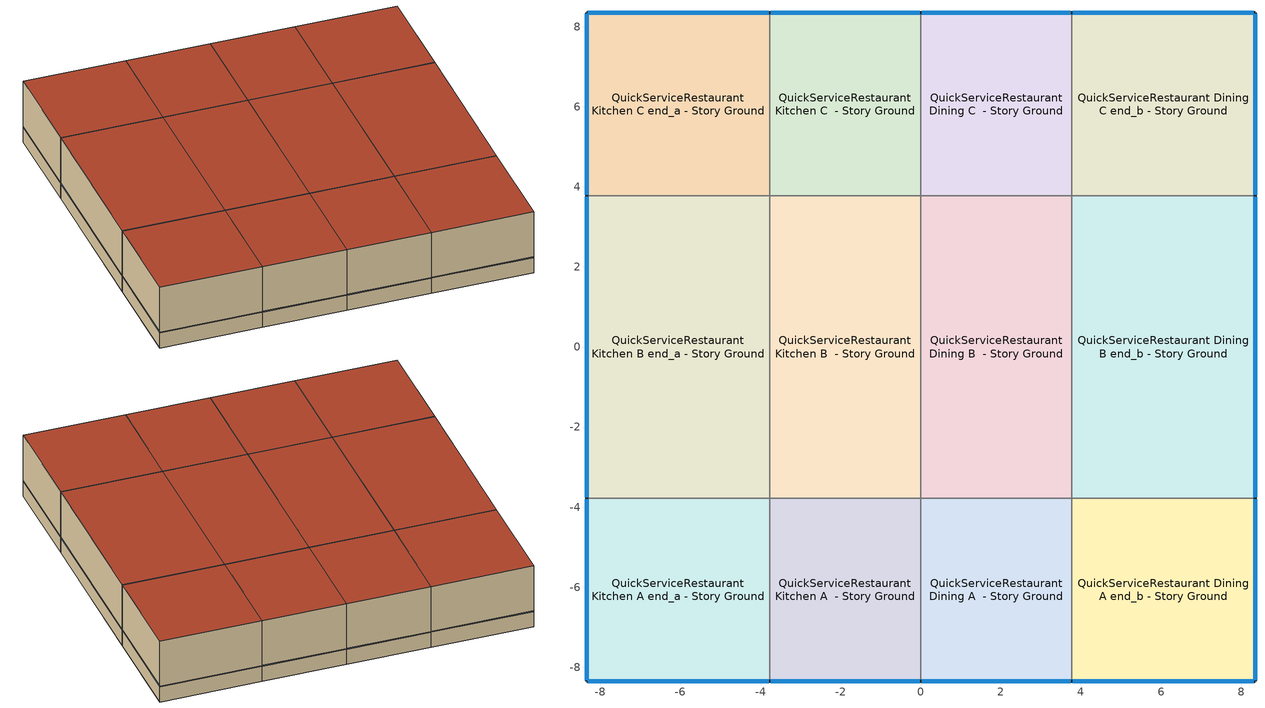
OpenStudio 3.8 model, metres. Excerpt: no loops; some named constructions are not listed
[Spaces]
QuickServiceRestaurant Kitchen A end_a - Story Ground
 floor ground (Foundation F 126 Perim 914 Area 209): -8.35,-8.35 -8.35,-3.78 -3.78,-3.78 -3.78,-8.35 z0
 wall outside: -8.35,-3.78 -8.35,-8.35 -3.78,-8.35 z0:3.05
 wall to QuickServiceRestaurant Kitchen B end_a - Story Ground: -3.78,-3.78 -8.35,-3.78 z0:3.05
 wall to QuickServiceRestaurant Kitchen A  - Story Ground: -3.78,-8.35 -3.78,-3.78 z0:3.05
 window (Window U-1.01 SHGC 0.58): -8.32,-8.35 -3.8,-8.35 / -8.35,-3.8 -8.35,-8.32 z0.76:0.79
 roof outside: -3.78,-8.35 -3.78,-3.78 -8.35,-3.78 -8.35,-8.35 z3.05
QuickServiceRestaurant Kitchen B end_a - Story Ground
 floor ground (Foundation F 126 Perim 755 Area 3452): -8.35,-3.78 -8.35,3.78 -3.78,3.78 -3.78,-3.78 z0
 wall outside: -8.35,3.78 -8.35,-3.78 z0:3.05
 wall to QuickServiceRestaurant Kitchen C end_a - Story Ground: -3.78,3.78 -8.35,3.78 z0:3.05
 wall to QuickServiceRestaurant Kitchen B  - Story Ground: -3.78,-3.78 -3.78,3.78 z0:3.05
 window (Window U-1.01 SHGC 0.58): -8.35,3.75 -8.35,-3.75 z0.76:0.79
 roof outside: -3.78,-3.78 -3.78,3.78 -8.35,3.78 -8.35,-3.78 z3.05
QuickServiceRestaurant Kitchen C end_a - Story Ground
 floor ground (Foundation F 126 Perim 914 Area 209): -8.35,3.78 -8.35,8.35 -3.78,8.35 -3.78,3.78 z0
 wall outside: -3.78,8.35 -8.35,8.35 -8.35,3.78 z0:3.05
 wall to QuickServiceRestaurant Kitchen C  - Story Ground: -3.78,3.78 -3.78,8.35 z0:3.05
 window (Window U-1.01 SHGC 0.58): -8.35,8.32 -8.35,3.8 / -3.8,8.35 -8.32,8.35 z0.76:0.79
 roof outside: -3.78,3.78 -3.78,8.35 -8.35,8.35 -8.35,3.78 z3.05
QuickServiceRestaurant Kitchen A  - Story Ground
 floor ground (Foundation F 126 Perim 378 Area 1726): -3.78,-8.35 -3.78,-3.78 0,-3.78 0,-8.35 z0
 wall outside: -3.78,-8.35 0,-8.35 z0:3.05
 wall to QuickServiceRestaurant Kitchen B  - Story Ground: 0,-3.78 -3.78,-3.78 z0:3.05
 wall to QuickServiceRestaurant Dining A  - Story Ground: 0,-8.35 0,-3.78 z0:3.05
 window (Window U-1.01 SHGC 0.58): -3.75,-8.35 -0.03,-8.35 z0.76:0.79
 roof outside: 0,-8.35 0,-3.78 -3.78,-3.78 -3.78,-8.35 z3.05
QuickServiceRestaurant Kitchen B  - Story Ground
 floor ground (Foundation F 126 Perim 0 Area 2851): -3.78,-3.78 -3.78,3.78 0,3.78 0,-3.78 z0
 wall to QuickServiceRestaurant Kitchen C  - Story Ground: 0,3.78 -3.78,3.78 z0:3.05
 wall to QuickServiceRestaurant Dining B  - Story Ground: 0,-3.78 0,3.78 z0:3.05
 roof outside: 0,-3.78 0,3.78 -3.78,3.78 -3.78,-3.78 z3.05
QuickServiceRestaurant Kitchen C  - Story Ground
 floor ground (Foundation F 126 Perim 378 Area 1726): -3.78,3.78 -3.78,8.35 0,8.35 0,3.78 z0
 wall outside: 0,8.35 -3.78,8.35 z0:3.05
 wall to QuickServiceRestaurant Dining C  - Story Ground: 0,3.78 0,8.35 z0:3.05
 window (Window U-1.01 SHGC 0.58): -0.03,8.35 -3.75,8.35 z0.76:0.79
 roof outside: 0,3.78 0,8.35 -3.78,8.35 -3.78,3.78 z3.05
QuickServiceRestaurant Dining A  - Story Ground
 floor ground (Foundation F 126 Perim 378 Area 1726): 0,-8.35 0,-3.78 3.78,-3.78 3.78,-8.35 z0
 wall outside: 0,-8.35 3.78,-8.35 z0:3.05
 wall to QuickServiceRestaurant Dining B  - Story Ground: 3.78,-3.78 0,-3.78 z0:3.05
 wall to QuickServiceRestaurant Dining A end_b - Story Ground: 3.78,-8.35 3.78,-3.78 z0:3.05
 window (Window U-1.01 SHGC 0.58): 0.03,-8.35 3.75,-8.35 z0.76:0.79
 roof outside: 3.78,-8.35 3.78,-3.78 0,-3.78 0,-8.35 z3.05
QuickServiceRestaurant Dining B  - Story Ground
 floor ground (Foundation F 126 Perim 0 Area 2851): 0,-3.78 0,3.78 3.78,3.78 3.78,-3.78 z0
 wall to QuickServiceRestaurant Dining C  - Story Ground: 3.78,3.78 0,3.78 z0:3.05
 wall to QuickServiceRestaurant Dining B end_b - Story Ground: 3.78,-3.78 3.78,3.78 z0:3.05
 roof outside: 3.78,-3.78 3.78,3.78 0,3.78 0,-3.78 z3.05
QuickServiceRestaurant Dining C  - Story Ground
 floor ground (Foundation F 126 Perim 378 Area 1726): 0,3.78 0,8.35 3.78,8.35 3.78,3.78 z0
 wall outside: 3.78,8.35 0,8.35 z0:3.05
 wall to QuickServiceRestaurant Dining C end_b - Story Ground: 3.78,3.78 3.78,8.35 z0:3.05
 window (Window U-1.01 SHGC 0.58): 3.75,8.35 0.03,8.35 z0.76:0.79
 roof outside: 3.78,3.78 3.78,8.35 0,8.35 0,3.78 z3.05
QuickServiceRestaurant Dining A end_b - Story Ground
 floor ground (Foundation F 126 Perim 914 Area 209): 3.78,-8.35 3.78,-3.78 8.35,-3.78 8.35,-8.35 z0
 wall outside: 3.78,-8.35 8.35,-8.35 8.35,-3.78 z0:3.05
 wall to QuickServiceRestaurant Dining B end_b - Story Ground: 8.35,-3.78 3.78,-3.78 z0:3.05
 window (Window U-1.01 SHGC 0.58): 3.8,-8.35 8.32,-8.35 / 8.35,-8.32 8.35,-3.8 z0.76:0.79
 roof outside: 8.35,-8.35 8.35,-3.78 3.78,-3.78 3.78,-8.35 z3.05
QuickServiceRestaurant Dining B end_b - Story Ground
 floor ground (Foundation F 126 Perim 755 Area 3452): 3.78,-3.78 3.78,3.78 8.35,3.78 8.35,-3.78 z0
 wall outside: 8.35,-3.78 8.35,3.78 z0:3.05
 wall to QuickServiceRestaurant Dining C end_b - Story Ground: 8.35,3.78 3.78,3.78 z0:3.05
 window (Window U-1.01 SHGC 0.58): 8.35,-3.75 8.35,3.75 z0.76:0.79
 roof outside: 8.35,-3.78 8.35,3.78 3.78,3.78 3.78,-3.78 z3.05
QuickServiceRestaurant Dining C end_b - Story Ground
 floor ground (Foundation F 126 Perim 914 Area 209): 3.78,3.78 3.78,8.35 8.35,8.35 8.35,3.78 z0
 wall outside: 8.35,3.78 8.35,8.35 3.78,8.35 z0:3.05
 window (Window U-1.01 SHGC 0.58): 8.32,8.35 3.8,8.35 / 8.35,3.8 8.35,8.32 z0.76:0.79
 roof outside: 8.35,3.78 8.35,8.35 3.78,8.35 3.78,3.78 z3.05
[Schedule:Ruleset]
Name | Default Day Schedule | Summer Design Day Schedule | Winter Design Day Schedule
Clothing Schedule | Clothing Schedule Default Winter Clothes
FoodService_Restaurant BLDG_LIGHT_EndUseData | FoodService_Restaurant BLDG_LIGHT_EndUseData Default | FoodService_Restaurant BLDG_LIGHT_EndUseData Summer Design Day | FoodService_Restaurant BLDG_LIGHT_EndUseData Winter Design Day
FoodService_Restaurant BLDG_EQUIP_EndUseData | FoodService_Restaurant BLDG_EQUIP_EndUseData Default | FoodService_Restaurant BLDG_EQUIP_EndUseData Summer Design Day | FoodService_Restaurant BLDG_EQUIP_EndUseData Winter Design Day
QuickServiceRestaurant Infil Half On | QuickServiceRestaurant Infil Half On Default | QuickServiceRestaurant Infil Half On Summer Design Day | QuickServiceRestaurant Infil Half On Winter Design Day
QuickServiceRestaurant Gas Equip | QuickServiceRestaurant Gas Equip Default | QuickServiceRestaurant Gas Equip Summer Design Day | QuickServiceRestaurant Gas Equip Winter Design Day
FoodService_Restaurant BLDG_LIGHT_EndUseData BPR Adjusted | FoodService_Restaurant BLDG_LIGHT_EndUseData Default 1 | FoodService_Restaurant BLDG_LIGHT_EndUseData Summer Design Day 1 | FoodService_Restaurant BLDG_LIGHT_EndUseData Winter Design Day 1
FoodService_Restaurant BLDG_EQUIP_EndUseData BPR Adjusted | FoodService_Restaurant BLDG_EQUIP_EndUseData Default 1 | FoodService_Restaurant BLDG_EQUIP_EndUseData Summer Design Day 1 | FoodService_Restaurant BLDG_EQUIP_EndUseData Winter Design Day 1
[Schedule:Day]
Clothing Schedule Default Winter Clothes; FoodService_Restaurant BLDG_LIGHT_EndUseData Summer Design Day; FoodService_Restaurant BLDG_EQUIP_EndUseData Summer Design Day; FoodService_Restaurant BLDG_LIGHT_EndUseData Summer Design Day 1; FoodService_Restaurant BLDG_EQUIP_EndUseData Summer Design Day 1: 24, 0, 1
Clothing Schedule Summer Clothes: 24, 0, 0.5
Air Velocity Schedule Default: 24, 0, 0.2
Work Efficiency Schedule Default; FoodService_Restaurant BLDG_LIGHT_EndUseData Winter Design Day; FoodService_Restaurant BLDG_EQUIP_EndUseData Winter Design Day; QuickServiceRestaurant Gas Equip Winter Design Day; FoodService_Restaurant BLDG_LIGHT_EndUseData Winter Design Day 1; FoodService_Restaurant BLDG_EQUIP_EndUseData Winter Design Day 1: 24, 0, 0
QuickServiceRestaurant Bldg Occ Wknd Day: Average, 4, 45, 0, 5, 0, 0.00625, 5, 15, 0.0125, 5, 30, 0.01875, 5, 45, 0.025, 6, 0, 0.03125, 6, 15, 0.0375, 6, 30, 0.04375, 6, 45, 0.05, 7, 0, 0.08125, 7, 15, 0.1125, 7, 30, 0.14375, 7, 45, 0.175, 8, 0, 0.20625, 8, 15, 0.2375, 8, 30, 0.26875, 8, 45, 0.3, 10, 15, 0.3, 10, 30, 0.269231, 10, 45, 0.238462, 11, 0, 0.207692, 11, 3, 0.2, 11, 18, 0.496154, 11, 33, 0.542308, 11, 48, 0.588462, 11, 52, 0.6, 12, 7, 0.575, 12, 22, 0.55, 12, 37, 0.525, 12, 52, 0.5, 13, 7, 0.4625, 13, 22, 0.425, 13, 37, 0.3875, 13, 52, 0.35, 14, 7, 0.3375, 14, 22, 0.325, 14, 37, 0.3125, 14, 52, 0.3, 15, 52, 0.3, 16, 7, 0.322222, 16, 22, 0.344444, 16, 37, 0.366667, 16, 52, 0.388889, 17, 7, 0.411111, 17, 22, 0.433333, 17, 37, 0.455556, 17, 52, 0.477778, 18, 7, 0.5, 18, 22, 0.522222, 18, 37, 0.544444, 18, 41, 0.55, 18, 56, 0.534615, 19, 11, 0.519231, 19, 26, 0.503846, 19, 30, 0.5, 19, 45, 0.4625, 20, 0, 0.425, 20, 15, 0.3875, 20, 30, 0.35, 20, 45, 0.3125, 21, 0, 0.275, 21, 15, 0.2375, 21, 30, 0.2, 21, 45, 0.1625, 22, 0, 0.125, 22, 15, 0.0875, 22, 30, 0.05, 22, 45, 0.0375, 23, 0, 0.025, 23, 15, 0.0125, 23, 30, 0, 24, 0, 0
FoodService_Restaurant BLDG_LIGHT_EndUseData Default: Average, 0, 15, 0.448694, 0, 30, 0.414388, 0, 45, 0.390493, 1, 0, 0.366598, 1, 15, 0.342703, 1, 30, 0.318808, 1, 45, 0.307923, 2, 0, 0.297039, 2, 15, 0.286154, 2, 30, 0.27527, 2, 45, 0.270536, 3, 0, 0.265803, 3, 15, 0.261069, 3, 30, 0.256336, 3, 45, 0.258912, 4, 0, 0.261488, 4, 15, 0.264065, 4, 30, 0.266641, 4, 45, 0.268898, 5, 0, 0.271156, 5, 15, 0.273413, 5, 30, 0.27567, 5, 45, 0.28172, 6, 0, 0.287771, 6, 15, 0.293821, 6, 30, 0.299872, 6, 45, 0.327251, 7, 0, 0.354631, 7, 15, 0.382011, 7, 30, 0.409391, 7, 45, 0.441211, 8, 0, 0.473031, 8, 15, 0.504852, 8, 30, 0.536672, 8, 45, 0.564383, 9, 0, 0.592093, 9, 15, 0.619803, 9, 30, 0.647513, 9, 45, 0.66562, 10, 0, 0.683728, 10, 15, 0.701835, 10, 30, 0.719943, 10, 45, 0.727528, 11, 0, 0.735112, 11, 15, 0.742697, 11, 30, 0.750282, 11, 45, 0.751146, 12, 0, 0.752009, 12, 15, 0.752873, 12, 30, 0.753736, 12, 45, 0.754057, 13, 0, 0.754377, 13, 15, 0.754698, 13, 30, 0.755019, 13, 45, 0.755124, 14, 0, 0.755229, 14, 15, 0.755334, 14, 30, 0.755439, 14, 45, 0.75514, 15, 0, 0.754842, 15, 15, 0.754543, 15, 30, 0.754245, 15, 45, 0.754332, 16, 0, 0.754418, 16, 15, 0.754505, 16, 30, 0.754592, 16, 45, 0.754481, 17, 0, 0.75437, 17, 15, 0.754259, 17, 30, 0.754149, 17, 45, 0.757791, 18, 0, 0.761434, 18, 15, 0.765076, 18, 30, 0.768719, 18, 45, 0.768791, 19, 0, 0.768863, 19, 15, 0.768935, 19, 30, 0.769007, 19, 45, 0.76771, 20, 0, 0.766413, 20, 15, 0.765115, 20, 30, 0.763818, 20, 45, 0.758298, 21, 0, 0.752779, 21, 15, 0.747259, 21, 30, 0.741739, 21, 45, 0.726026, 22, 0, 0.710313, 22, 15, 0.6946, 22, 30, 0.678887, 22, 45, 0.647068, 23, 0, 0.61525, 23, 15, 0.583431, 23, 30, 0.551612, 23, 45, 0.517306, 24, 0, 0.483
FoodService_Restaurant BLDG_EQUIP_EndUseData Default: Average, 0, 15, 0.0479482, 0, 30, 0.0502785, 0, 45, 0.0526088, 1, 0, 0.0549391, 1, 15, 0.0572694, 1, 30, 0.0595997, 1, 45, 0.0619301, 2, 0, 0.0642604, 2, 15, 0.0665907, 2, 30, 0.068921, 2, 45, 0.0901505, 3, 0, 0.11138, 3, 15, 0.132609, 3, 30, 0.153839, 3, 45, 0.15955, 4, 0, 0.165261, 4, 15, 0.170972, 4, 30, 0.176683, 4, 45, 0.181556, 5, 0, 0.186428, 5, 15, 0.191301, 5, 30, 0.196174, 5, 45, 0.214018, 6, 0, 0.231862, 6, 15, 0.249706, 6, 30, 0.26755, 6, 45, 0.297036, 7, 0, 0.326521, 7, 15, 0.356007, 7, 30, 0.385492, 7, 45, 0.406222, 8, 0, 0.426951, 8, 15, 0.44768, 8, 30, 0.46841, 8, 45, 0.477252, 9, 0, 0.486093, 9, 15, 0.494935, 9, 30, 0.526555, 9, 45, 0.530709, 10, 0, 0.534863, 10, 15, 0.533293, 10, 30, 0.531723, 10, 45, 0.530153, 11, 0, 0.528583, 11, 15, 0.530897, 11, 30, 0.533211, 11, 45, 0.535525, 12, 0, 0.537839, 12, 15, 0.536925, 12, 30, 0.536011, 12, 45, 0.535097, 13, 0, 0.534183, 13, 15, 0.534993, 13, 30, 0.535802, 13, 45, 0.536612, 14, 0, 0.537422, 14, 15, 0.539933, 14, 30, 0.542444, 14, 45, 0.544955, 15, 0, 0.547466, 15, 15, 0.547077, 15, 30, 0.546687, 15, 45, 0.546298, 16, 0, 0.545909, 16, 15, 0.538813, 16, 30, 0.531717, 16, 45, 0.524621, 17, 0, 0.460248, 17, 15, 0.437512, 17, 30, 0.414776, 17, 45, 0.374302, 18, 0, 0.333829, 18, 15, 0.293355, 18, 30, 0.252882, 18, 45, 0.216473, 19, 0, 0.180064, 19, 15, 0.143655, 19, 30, 0.107246, 19, 45, 0.093217, 20, 0, 0.079188, 20, 15, 0.065159, 20, 30, 0.05113, 20, 45, 0.047371, 21, 0, 0.043612, 21, 15, 0.039853, 21, 30, 0.036094, 21, 45, 0.0349795, 22, 0, 0.033865, 22, 15, 0.0327505, 22, 30, 0.031636, 22, 45, 0.0339663, 23, 0, 0.0362966, 23, 15, 0.0386269, 23, 30, 0.0409573, 23, 45, 0.0432876, 24, 0, 0.0456179
FoodService_Restaurant BLDG_EQUIP_EndUseData Fri Day: Average, 0, 15, 0.0174932, 0, 30, 0.0199923, 0, 45, 0.0224913, 1, 0, 0.0249903, 1, 15, 0.0274893, 1, 30, 0.0299884, 1, 45, 0.0324874, 2, 0, 0.0349864, 2, 15, 0.0374855, 2, 30, 0.0399845, 2, 45, 0.0624216, 3, 0, 0.0848586, 3, 15, 0.107296, 3, 30, 0.129733, 3, 45, 0.135957, 4, 0, 0.142182, 4, 15, 0.148406, 4, 30, 0.154631, 4, 45, 0.159714, 5, 0, 0.164797, 5, 15, 0.16988, 5, 30, 0.174963, 5, 45, 0.19351, 6, 0, 0.212056, 6, 15, 0.230603, 6, 30, 0.249149, 6, 45, 0.284828, 7, 0, 0.320507, 7, 15, 0.356186, 7, 30, 0.391864, 7, 45, 0.416257, 8, 0, 0.44065, 8, 15, 0.465043, 8, 30, 0.489436, 8, 45, 0.50902, 9, 0, 0.528604, 9, 15, 0.548188, 9, 30, 0.61122, 9, 45, 0.611447, 10, 0, 0.611674, 10, 15, 0.605389, 10, 30, 0.599104, 10, 45, 0.592819, 11, 0, 0.586534, 11, 15, 0.581229, 11, 30, 0.575925, 11, 45, 0.570621, 12, 0, 0.565316, 12, 15, 0.563143, 12, 30, 0.56097, 12, 45, 0.558797, 13, 0, 0.556624, 13, 15, 0.55598, 13, 30, 0.555336, 13, 45, 0.554691, 14, 0, 0.554047, 14, 15, 0.560632, 14, 30, 0.567218, 14, 45, 0.573803, 15, 0, 0.580389, 15, 15, 0.579877, 15, 30, 0.579365, 15, 45, 0.578853, 16, 0, 0.578341, 16, 15, 0.571272, 16, 30, 0.564204, 16, 45, 0.557136, 17, 0, 0.500235, 17, 15, 0.480317, 17, 30, 0.460398, 17, 45, 0.437102, 18, 0, 0.413806, 18, 15, 0.39051, 18, 30, 0.367214, 18, 45, 0.327453, 19, 0, 0.287691, 19, 15, 0.24793, 19, 30, 0.208168, 19, 45, 0.161763, 20, 0, 0.115358, 20, 15, 0.0689523, 20, 30, 0.022547, 20, 45, 0.0181044, 21, 0, 0.0136618, 21, 15, 0.00921915, 21, 30, 0.00477654, 21, 45, 0.00358241, 22, 0, 0.00238827, 22, 15, 0.00119414, 22, 30, 0, 22, 45, 0.00249903, 23, 0, 0.00499806, 23, 15, 0.00749709, 23, 30, 0.00999613, 23, 45, 0.0124952, 24, 0, 0.0149942
FoodService_Restaurant BLDG_EQUIP_EndUseData Sat Day: Average, 0, 15, 0.00207436, 0, 30, 0, 0, 45, 0.00206537, 1, 0, 0.00413075, 1, 15, 0.00619612, 1, 30, 0.0082615, 1, 45, 0.0103269, 2, 0, 0.0123922, 2, 15, 0.0144576, 2, 30, 0.016523, 2, 45, 0.0185884, 3, 0, 0.0206537, 3, 15, 0.0227191, 3, 30, 0.0247845, 3, 45, 0.0268499, 4, 0, 0.0289152, 4, 15, 0.0309806, 4, 30, 0.0528356, 4, 45, 0.0746906, 5, 0, 0.0965457, 5, 15, 0.118401, 5, 30, 0.124636, 5, 45, 0.130872, 6, 0, 0.137108, 6, 15, 0.143344, 6, 30, 0.146879, 6, 45, 0.150414, 7, 0, 0.153949, 7, 15, 0.157484, 7, 30, 0.176306, 7, 45, 0.195128, 8, 0, 0.213949, 8, 15, 0.232771, 8, 30, 0.272779, 8, 45, 0.312787, 9, 0, 0.352795, 9, 15, 0.392804, 9, 30, 0.41838, 9, 45, 0.443955, 10, 0, 0.469531, 10, 15, 0.495107, 10, 30, 0.522284, 10, 45, 0.549461, 11, 0, 0.576638, 11, 3, 0.583432, 11, 18, 0.63069, 11, 33, 0.63292, 11, 48, 0.635149, 11, 52, 0.635706, 12, 7, 0.631882, 12, 22, 0.628058, 12, 37, 0.624234, 12, 52, 0.62041, 13, 7, 0.614273, 13, 22, 0.608136, 13, 37, 0.601999, 13, 52, 0.595862, 14, 7, 0.5904, 14, 22, 0.584938, 14, 37, 0.579476, 14, 52, 0.574014, 15, 7, 0.573178, 15, 22, 0.572341, 15, 37, 0.571504, 15, 52, 0.570668, 16, 7, 0.569689, 16, 22, 0.56871, 16, 37, 0.567731, 16, 52, 0.566752, 17, 7, 0.564841, 17, 22, 0.562931, 17, 37, 0.561021, 17, 52, 0.559111, 18, 7, 0.553111, 18, 22, 0.547112, 18, 37, 0.541112, 18, 41, 0.539612, 18, 56, 0.48607, 19, 11, 0.467461, 19, 26, 0.448851, 19, 30, 0.444199, 19, 45, 0.423055, 20, 0, 0.401911, 20, 15, 0.380767, 20, 30, 0.359623, 20, 45, 0.319328, 21, 0, 0.279033, 21, 15, 0.238737, 21, 30, 0.198442, 21, 45, 0.164252, 22, 0, 0.130063, 22, 15, 0.0958729, 22, 30, 0.0616832, 22, 45, 0.0483368, 23, 0, 0.0349903, 23, 15, 0.0216439, 23, 30, 0.00829743, 23, 45, 0.00622307, 24, 0, 0.00414872
FoodService_Restaurant BLDG_EQUIP_EndUseData Sun Day: Average, 0, 15, 0.00262449, 0, 30, 0, 0, 45, 0.0017603, 1, 0, 0.00352059, 1, 15, 0.00528089, 1, 30, 0.00704119, 1, 45, 0.00880148, 2, 0, 0.0105618, 2, 15, 0.0123221, 2, 30, 0.0140824, 2, 45, 0.0158427, 3, 0, 0.017603, 3, 15, 0.0193633, 3, 30, 0.0211236, 3, 45, 0.0228839, 4, 0, 0.0246442, 4, 15, 0.0264044, 4, 30, 0.0459724, 4, 45, 0.0655403, 5, 0, 0.0851083, 5, 15, 0.104676, 5, 30, 0.112147, 5, 45, 0.119618, 6, 0, 0.127089, 6, 15, 0.13456, 6, 30, 0.137633, 6, 45, 0.140707, 7, 0, 0.143781, 7, 15, 0.146855, 7, 30, 0.161391, 7, 45, 0.175927, 8, 0, 0.190463, 8, 15, 0.205, 8, 30, 0.241409, 8, 45, 0.277818, 9, 0, 0.314227, 9, 15, 0.350636, 9, 30, 0.383725, 9, 45, 0.416814, 10, 0, 0.449903, 10, 15, 0.482991, 10, 30, 0.510994, 10, 45, 0.538998, 11, 0, 0.567001, 11, 3, 0.574001, 11, 18, 0.620165, 11, 33, 0.621362, 11, 48, 0.622559, 11, 52, 0.622858, 12, 7, 0.619512, 12, 22, 0.616165, 12, 37, 0.612819, 12, 52, 0.609473, 13, 7, 0.603363, 13, 22, 0.597253, 13, 37, 0.591143, 13, 52, 0.585033, 14, 7, 0.580135, 14, 22, 0.575237, 14, 37, 0.570339, 14, 52, 0.565441, 15, 7, 0.56062, 15, 22, 0.555799, 15, 37, 0.550978, 15, 52, 0.546157, 16, 7, 0.546094, 16, 22, 0.546031, 16, 37, 0.545969, 16, 52, 0.545906, 17, 7, 0.542948, 17, 22, 0.53999, 17, 37, 0.537032, 17, 52, 0.534073, 18, 7, 0.52601, 18, 22, 0.517946, 18, 37, 0.509883, 18, 41, 0.507867, 18, 56, 0.444556, 19, 11, 0.422167, 19, 26, 0.399778, 19, 30, 0.39418, 19, 45, 0.351294, 20, 0, 0.308407, 20, 15, 0.265521, 20, 30, 0.222634, 20, 45, 0.185783, 21, 0, 0.148932, 21, 15, 0.11208, 21, 30, 0.0752293, 21, 45, 0.0719631, 22, 0, 0.0686969, 22, 15, 0.0654307, 22, 30, 0.0621645, 22, 45, 0.0492478, 23, 0, 0.0363312, 23, 15, 0.0234146, 23, 30, 0.010498, 23, 45, 0.00787346, 24, 0, 0.00524898
QuickServiceRestaurant Infil Half On Default; QuickServiceRestaurant Infil Half On Winter Design Day; QuickServiceRestaurant Infil Half On Summer Design Day; QuickServiceRestaurant Infil Half On Default|WntrDsn|SmrDsn|Sun|Sat Day: 5, 0, 1, 24, 0, 0.5
QuickServiceRestaurant Gas Equip Default; autogen QuickServiceRestaurant Gas Equip 0_day_sch: Average, 4, 30, 0.02, 4, 45, 0.0225, 5, 0, 0.025, 5, 15, 0.0275, 5, 30, 0.03, 5, 45, 0.045, 6, 0, 0.06, 6, 15, 0.075, 6, 30, 0.09, 6, 45, 0.1025, 7, 0, 0.115, 7, 15, 0.1275, 7, 30, 0.14, 7, 45, 0.13, 8, 0, 0.12, 8, 15, 0.11, 8, 30, 0.1, 9, 30, 0.1, 9, 45, 0.13, 10, 0, 0.16, 10, 15, 0.19, 10, 30, 0.22, 10, 45, 0.2325, 11, 0, 0.245, 11, 15, 0.2575, 11, 30, 0.27, 11, 45, 0.2625, 12, 0, 0.255, 12, 15, 0.2475, 12, 30, 0.24, 12, 45, 0.2325, 13, 0, 0.225, 13, 15, 0.2175, 13, 30, 0.21, 13, 45, 0.1925, 14, 0, 0.175, 14, 15, 0.1575, 14, 30, 0.14, 14, 45, 0.1375, 15, 0, 0.135, 15, 15, 0.1325, 15, 30, 0.13, 15, 45, 0.135, 16, 0, 0.14, 16, 15, 0.145, 16, 30, 0.15, 16, 45, 0.155, 17, 0, 0.16, 17, 15, 0.165, 17, 30, 0.17, 19, 30, 0.17, 19, 45, 0.165, 20, 0, 0.16, 20, 15, 0.155, 20, 30, 0.15, 20, 45, 0.1475, 21, 0, 0.145, 21, 15, 0.1425, 21, 30, 0.14, 21, 45, 0.135, 22, 0, 0.13, 22, 15, 0.125, 22, 30, 0.12, 22, 45, 0.095, 23, 0, 0.07, 23, 15, 0.045, 23, 30, 0.02, 24, 0, 0.02
QuickServiceRestaurant Gas Equip Summer Design Day: 24, 0, 0.25
Building Hours of Operation NonResidential Sunday: 7, 45, 0, 22, 0, 1, 24, 0, 0
autogen FoodService_Restaurant BLDG_LIGHT_EndUseData 0_day_sch: Average, 0, 15, 0.624866, 0, 30, 0.609428, 0, 45, 0.598676, 1, 0, 0.587923, 1, 15, 0.57717, 1, 30, 0.566418, 1, 45, 0.56152, 2, 0, 0.556621, 2, 15, 0.551723, 2, 30, 0.546825, 2, 45, 0.544695, 3, 0, 0.542565, 3, 15, 0.540435, 3, 30, 0.538305, 3, 45, 0.539464, 4, 0, 0.540624, 4, 15, 0.541783, 4, 30, 0.542943, 4, 45, 0.543958, 5, 0, 0.544974, 5, 15, 0.54599, 5, 30, 0.547006, 5, 45, 0.549728, 6, 0, 0.552451, 6, 15, 0.555174, 6, 30, 0.557896, 6, 45, 0.570217, 7, 0, 0.582538, 7, 15, 0.594859, 7, 30, 0.60718, 7, 45, 0.621499, 8, 0, 0.635818, 8, 15, 0.650137, 8, 30, 0.664457, 8, 45, 0.676926, 9, 0, 0.689396, 9, 15, 0.701865, 9, 30, 0.714335, 9, 45, 0.722483, 10, 0, 0.730631, 10, 15, 0.73878, 10, 30, 0.746928, 10, 45, 0.750341, 11, 0, 0.753755, 11, 15, 0.757168, 11, 30, 0.760581, 11, 45, 0.76097, 12, 0, 0.761358, 12, 15, 0.761747, 12, 30, 0.762135, 12, 45, 0.762279, 13, 0, 0.762424, 13, 15, 0.762568, 13, 30, 0.762712, 13, 45, 0.76276, 14, 0, 0.762807, 14, 15, 0.762854, 14, 30, 0.762902, 14, 45, 0.762767, 15, 0, 0.762633, 15, 15, 0.762498, 15, 30, 0.762364, 15, 45, 0.762403, 16, 0, 0.762442, 16, 15, 0.762481, 16, 30, 0.76252, 16, 45, 0.76247, 17, 0, 0.762421, 17, 15, 0.762371, 17, 30, 0.762321, 17, 45, 0.76396, 18, 0, 0.765599, 18, 15, 0.767238, 18, 30, 0.768877, 18, 45, 0.76891, 19, 0, 0.768942, 19, 15, 0.768975, 19, 30, 0.769007, 19, 45, 0.768423, 20, 0, 0.76784, 20, 15, 0.767256, 20, 30, 0.766672, 20, 45, 0.764188, 21, 0, 0.761704, 21, 15, 0.75922, 21, 30, 0.756736, 21, 45, 0.749666, 22, 0, 0.742595, 22, 15, 0.735524, 22, 30, 0.728453, 22, 45, 0.714135, 23, 0, 0.699816, 23, 15, 0.685498, 23, 30, 0.671179, 23, 45, 0.655742, 24, 0, 0.640304
autogen QuickServiceRestaurant Activity 0_day_sch: Average, 24, 0, 120
autogen QuickServiceRestaurant ClgSetp 0_day_sch; autogen QuickServiceRestaurant ClgSetp Kitchen 0_day_sch: Average, 1, 0, 23.3333, 5, 0, 23.3333, 24, 0, 23.3333
autogen QuickServiceRestaurant HtgSetp 0_day_sch; autogen QuickServiceRestaurant HtgSetp Kitchen 0_day_sch: Average, 1, 0, 19.4444, 5, 0, 15.5556, 24, 0, 19.4444
FoodService_Restaurant BLDG_LIGHT_EndUseData Default 1: No, 0, 15, 0.624866, 0, 30, 0.609428, 0, 45, 0.598676, 1, 0, 0.587923, 1, 15, 0.57717, 1, 30, 0.566418, 1, 45, 0.56152, 2, 0, 0.556621, 2, 15, 0.551723, 2, 30, 0.546825, 2, 45, 0.544695, 3, 0, 0.542565, 3, 15, 0.540435, 3, 30, 0.538305, 3, 45, 0.539464, 4, 0, 0.540624, 4, 15, 0.541783, 4, 30, 0.542943, 4, 45, 0.543958, 5, 0, 0.544974, 5, 15, 0.54599, 5, 30, 0.547006, 5, 45, 0.549728, 6, 0, 0.552451, 6, 15, 0.555174, 6, 30, 0.557896, 6, 45, 0.570217, 7, 0, 0.582538, 7, 15, 0.594859, 7, 30, 0.60718, 7, 45, 0.621499, 8, 0, 0.635818, 8, 15, 0.650137, 8, 30, 0.664457, 8, 45, 0.676926, 9, 0, 0.689396, 9, 15, 0.701865, 9, 30, 0.714335, 9, 45, 0.722483, 10, 0, 0.730631, 10, 15, 0.73878, 10, 30, 0.746928, 10, 45, 0.750341, 11, 0, 0.753755, 11, 15, 0.757168, 11, 30, 0.760581, 11, 45, 0.76097, 12, 0, 0.761358, 12, 15, 0.761747, 12, 30, 0.762135, 12, 45, 0.762279, 13, 0, 0.762424, 13, 15, 0.762568, 13, 30, 0.762712, 13, 45, 0.76276, 14, 0, 0.762807, 14, 15, 0.762854, 14, 30, 0.762902, 14, 45, 0.762767, 15, 0, 0.762633, 15, 15, 0.762498, 15, 30, 0.762364, 15, 45, 0.762403, 16, 0, 0.762442, 16, 15, 0.762481, 16, 30, 0.76252, 16, 45, 0.76247, 17, 0, 0.762421, 17, 15, 0.762371, 17, 30, 0.762321, 17, 45, 0.76396, 18, 0, 0.765599, 18, 15, 0.767238, 18, 30, 0.768877, 18, 45, 0.76891, 19, 0, 0.768942, 19, 15, 0.768975, 19, 30, 0.769007, 19, 45, 0.768423, 20, 0, 0.76784, 20, 15, 0.767256, 20, 30, 0.766672, 20, 45, 0.764188, 21, 0, 0.761704, 21, 15, 0.75922, 21, 30, 0.756736, 21, 45, 0.749666, 22, 0, 0.742595, 22, 15, 0.735524, 22, 30, 0.728453, 22, 45, 0.714135, 23, 0, 0.699816, 23, 15, 0.685498, 23, 30, 0.671179, 23, 45, 0.655742, 24, 0, 0.640304
FoodService_Restaurant BLDG_EQUIP_EndUseData Default 1: No, 0, 15, 0.0173126, 0, 30, 0.0197858, 0, 45, 0.0222591, 1, 0, 0.0247323, 1, 15, 0.0272055, 1, 30, 0.0296788, 1, 45, 0.032152, 2, 0, 0.0346252, 2, 15, 0.0370985, 2, 30, 0.0395717, 2, 45, 0.0621032, 3, 0, 0.0846347, 3, 15, 0.107166, 3, 30, 0.129698, 3, 45, 0.135759, 4, 0, 0.14182, 4, 15, 0.147882, 4, 30, 0.153943, 4, 45, 0.159114, 5, 0, 0.164286, 5, 15, 0.169458, 5, 30, 0.174629, 5, 45, 0.193568, 6, 0, 0.212506, 6, 15, 0.231444, 6, 30, 0.250383, 6, 45, 0.281677, 7, 0, 0.31297, 7, 15, 0.344264, 7, 30, 0.375558, 7, 45, 0.397559, 8, 0, 0.41956, 8, 15, 0.441561, 8, 30, 0.463561, 8, 45, 0.472945, 9, 0, 0.482329, 9, 15, 0.491713, 9, 30, 0.525273, 9, 45, 0.529681, 10, 0, 0.53409, 10, 15, 0.532424, 10, 30, 0.530757, 10, 45, 0.529091, 11, 0, 0.527425, 11, 15, 0.529881, 11, 30, 0.532337, 11, 45, 0.534793, 12, 0, 0.537249, 12, 15, 0.536279, 12, 30, 0.535308, 12, 45, 0.534338, 13, 0, 0.533368, 13, 15, 0.534228, 13, 30, 0.535087, 13, 45, 0.535947, 14, 0, 0.536806, 14, 15, 0.539471, 14, 30, 0.542136, 14, 45, 0.544801, 15, 0, 0.547466, 15, 15, 0.547053, 15, 30, 0.54664, 15, 45, 0.546227, 16, 0, 0.545814, 16, 15, 0.538282, 16, 30, 0.530751, 16, 45, 0.52322, 17, 0, 0.454899, 17, 15, 0.430768, 17, 30, 0.406638, 17, 45, 0.363682, 18, 0, 0.320727, 18, 15, 0.277771, 18, 30, 0.234815, 18, 45, 0.196173, 19, 0, 0.157531, 19, 15, 0.118889, 19, 30, 0.0802472, 19, 45, 0.0653578, 20, 0, 0.0504684, 20, 15, 0.035579, 20, 30, 0.0206896, 20, 45, 0.0167, 21, 0, 0.0127105, 21, 15, 0.00872095, 21, 30, 0.00473141, 21, 45, 0.00354856, 22, 0, 0.00236571, 22, 15, 0.00118285, 22, 30, 0, 22, 45, 0.00247323, 23, 0, 0.00494646, 23, 15, 0.00741969, 23, 30, 0.00989292, 23, 45, 0.0123662, 24, 0, 0.0148394
Zone QuickServiceRestaurant Dining B end_b - Story Ground PSZ-AC Occ Sch Sunday 4: 7, 30, 0, 21, 45, 1, 24, 0, 0
Infiltration HVAC Off Schedule Schedule Day 0 1: 7, 30, 1, 21, 45, 0, 24, 0, 1
[Schedule:Rule]
Schedule Rule 1: Schedule Ruleset=Clothing Schedule; Rule Order=0; Day Schedule=Clothing Schedule Summer Clothes; Date Specification Type=DateRange; Start Month=5; Start Day=1; End Month=9; End Day=30
Schedule Rule 5: Schedule Ruleset=FoodService_Restaurant BLDG_EQUIP_EndUseData; Rule Order=2; Day Schedule=FoodService_Restaurant BLDG_EQUIP_EndUseData Fri Day; Date Specification Type=DateRange; Start Month=1; Start Day=1; End Month=12; End Day=31; Apply Friday=Yes
Schedule Rule 6: Schedule Ruleset=FoodService_Restaurant BLDG_EQUIP_EndUseData; Rule Order=1; Day Schedule=FoodService_Restaurant BLDG_EQUIP_EndUseData Sat Day; Date Specification Type=DateRange; Start Month=1; Start Day=1; End Month=12; End Day=31; Apply Saturday=Yes
Schedule Rule 7: Schedule Ruleset=FoodService_Restaurant BLDG_EQUIP_EndUseData; Rule Order=0; Day Schedule=FoodService_Restaurant BLDG_EQUIP_EndUseData Sun Day; Date Specification Type=DateRange; Start Month=1; Start Day=1; End Month=12; End Day=31; Apply Sunday=Yes
Schedule Rule 8: Schedule Ruleset=QuickServiceRestaurant Infil Half On; Rule Order=0; Day Schedule=QuickServiceRestaurant Infil Half On Default|WntrDsn|SmrDsn|Sun|Sat Day; Date Specification Type=DateRange; Start Month=1; Start Day=1; End Month=12; End Day=31; Apply Saturday=Yes; Apply Sunday=Yes
autogen FoodService_Restaurant BLDG_LIGHT_EndUseData 0: Schedule Ruleset=FoodService_Restaurant BLDG_LIGHT_EndUseData; Rule Order=0; Day Schedule=autogen FoodService_Restaurant BLDG_LIGHT_EndUseData 0_day_sch; Date Specification Type=SpecificDates; Apply Friday=Yes; Apply Saturday=Yes; Apply Sunday=Yes; Apply Monday=Yes; Apply Tuesday=Yes; Apply Wednesday=Yes; Apply Thursday=Yes; Specific Month 1=1; Specific Day 1=6; Specific Month 2=1; Specific Day 2=7; Specific Month 3=1; Specific Day 3=13; Specific Month 4=1; Specific Day 4=14; Specific Month 5=1; Specific Day 5=20; Specific Month 6=1; Specific Day 6=21; Specific Month 7=1; Specific Day 7=27; Specific Month 8=1; Specific Day 8=28; Specific Month 9=2; Specific Day 9=3; Specific Month 10=2; Specific Day 10=4; Specific Month 11=2; Specific Day 11=10; Specific Month 12=2; Specific Day 12=11; Specific Month 13=2; Specific Day 13=17; Specific Month 14=2; Specific Day 14=18; Specific Month 15=2; Specific Day 15=24; Specific Month 16=2; Specific Day 16=25; Specific Month 17=3; Specific Day 17=3; Specific Month 18=3; Specific Day 18=4; Specific Month 19=3; Specific Day 19=10; Specific Month 20=3; Specific Day 20=11; Specific Month 21=3; Specific Day 21=17; Specific Month 22=3; Specific Day 22=18; Specific Month 23=3; Specific Day 23=24; Specific Month 24=3; Specific Day 24=25; Specific Month 25=3; Specific Day 25=31; Specific Month 26=4; Specific Day 26=1; Specific Month 27=4; Specific Day 27=7; Specific Month 28=4; Specific Day 28=8; Specific Month 29=4; Specific Day 29=14; Specific Month 30=4; Specific Day 30=15; Specific Month 31=4; Specific Day 31=21; Specific Month 32=4; Specific Day 32=22; Specific Month 33=4; Specific Day 33=28; Specific Month 34=4; Specific Day 34=29; Specific Month 35=5; Specific Day 35=5; Specific Month 36=5; Specific Day 36=6; Specific Month 37=5; Specific Day 37=12; Specific Month 38=5; Specific Day 38=13; Specific Month 39=5; Specific Day 39=19; Specific Month 40=5; Specific Day 40=20; Specific Month 41=5; Specific Day 41=26; Specific Month 42=5; Specific Day 42=27; Specific Month 43=6; Specific Day 43=2; Specific Month 44=6; Specific Day 44=3; Specific Month 45=6; Specific Day 45=9; Specific Month 46=6; Specific Day 46=10; Specific Month 47=6; Specific Day 47=16; Specific Month 48=6; Specific Day 48=17; Specific Month 49=6; Specific Day 49=23; Specific Month 50=6; Specific Day 50=24; Specific Month 51=6; Specific Day 51=30; Specific Month 52=7; Specific Day 52=1; Specific Month 53=7; Specific Day 53=7; Specific Month 54=7; Specific Day 54=8; Specific Month 55=7; Specific Day 55=14; Specific Month 56=7; Specific Day 56=15; Specific Month 57=7; Specific Day 57=21; Specific Month 58=7; Specific Day 58=22; Specific Month 59=7; Specific Day 59=28; Specific Month 60=7; Specific Day 60=29; Specific Month 61=8; Specific Day 61=4; Specific Month 62=8; Specific Day 62=5; Specific Month 63=8; Specific Day 63=11; Specific Month 64=8; Specific Day 64=12; Specific Month 65=8; Specific Day 65=18; Specific Month 66=8; Specific Day 66=19; Specific Month 67=8; Specific Day 67=25; Specific Month 68=8; Specific Day 68=26; Specific Month 69=9; Specific Day 69=1; Specific Month 70=9; Specific Day 70=2; Specific Month 71=9; Specific Day 71=8; Specific Month 72=9; Specific Day 72=9; Specific Month 73=9; Specific Day 73=15; Specific Month 74=9; Specific Day 74=16; Specific Month 75=9; Specific Day 75=22; Specific Month 76=9; Specific Day 76=23; Specific Month 77=9; Specific Day 77=29; Specific Month 78=9; Specific Day 78=30; Specific Month 79=10; Specific Day 79=6; Specific Month 80=10; Specific Day 80=7; Specific Month 81=10; Specific Day 81=13; Specific Month 82=10; Specific Day 82=14; Specific Month 83=10; Specific Day 83=20; Specific Month 84=10; Specific Day 84=21; Specific Month 85=10; Specific Day 85=27; Specific Month 86=10; Specific Day 86=28; Specific Month 87=11; Specific Day 87=3; Specific Month 88=11; Specific Day 88=4; Specific Month 89=11; Specific Day 89=10; Specific Month 90=11; Specific Day 90=11; Specific Month 91=11; Specific Day 91=17; Specific Month 92=11; Specific Day 92=18; Specific Month 93=11; Specific Day 93=24; Specific Month 94=11; Specific Day 94=25; Specific Month 95=12; Specific Day 95=1; Specific Month 96=12; Specific Day 96=2; Specific Month 97=12; Specific Day 97=8; Specific Month 98=12; Specific Day 98=9; Specific Month 99=12; Specific Day 99=15; Specific Month 100=12; Specific Day 100=16; Specific Month 101=12; Specific Day 101=22; Specific Month 102=12; Specific Day 102=23; Specific Month 103=12; Specific Day 103=29; Specific Month 104=12; Specific Day 104=30
autogen QuickServiceRestaurant Gas Equip 0: Schedule Ruleset=QuickServiceRestaurant Gas Equip; Rule Order=0; Day Schedule=autogen QuickServiceRestaurant Gas Equip 0_day_sch; Date Specification Type=SpecificDates; Apply Friday=Yes; Apply Saturday=Yes; Apply Sunday=Yes; Apply Monday=Yes; Apply Tuesday=Yes; Apply Wednesday=Yes; Apply Thursday=Yes; Specific Month 1=1; Specific Day 1=6; Specific Month 2=1; Specific Day 2=7; Specific Month 3=1; Specific Day 3=13; Specific Month 4=1; Specific Day 4=14; Specific Month 5=1; Specific Day 5=20; Specific Month 6=1; Specific Day 6=21; Specific Month 7=1; Specific Day 7=27; Specific Month 8=1; Specific Day 8=28; Specific Month 9=2; Specific Day 9=3; Specific Month 10=2; Specific Day 10=4; Specific Month 11=2; Specific Day 11=10; Specific Month 12=2; Specific Day 12=11; Specific Month 13=2; Specific Day 13=17; Specific Month 14=2; Specific Day 14=18; Specific Month 15=2; Specific Day 15=24; Specific Month 16=2; Specific Day 16=25; Specific Month 17=3; Specific Day 17=3; Specific Month 18=3; Specific Day 18=4; Specific Month 19=3; Specific Day 19=10; Specific Month 20=3; Specific Day 20=11; Specific Month 21=3; Specific Day 21=17; Specific Month 22=3; Specific Day 22=18; Specific Month 23=3; Specific Day 23=24; Specific Month 24=3; Specific Day 24=25; Specific Month 25=3; Specific Day 25=31; Specific Month 26=4; Specific Day 26=1; Specific Month 27=4; Specific Day 27=7; Specific Month 28=4; Specific Day 28=8; Specific Month 29=4; Specific Day 29=14; Specific Month 30=4; Specific Day 30=15; Specific Month 31=4; Specific Day 31=21; Specific Month 32=4; Specific Day 32=22; Specific Month 33=4; Specific Day 33=28; Specific Month 34=4; Specific Day 34=29; Specific Month 35=5; Specific Day 35=5; Specific Month 36=5; Specific Day 36=6; Specific Month 37=5; Specific Day 37=12; Specific Month 38=5; Specific Day 38=13; Specific Month 39=5; Specific Day 39=19; Specific Month 40=5; Specific Day 40=20; Specific Month 41=5; Specific Day 41=26; Specific Month 42=5; Specific Day 42=27; Specific Month 43=6; Specific Day 43=2; Specific Month 44=6; Specific Day 44=3; Specific Month 45=6; Specific Day 45=9; Specific Month 46=6; Specific Day 46=10; Specific Month 47=6; Specific Day 47=16; Specific Month 48=6; Specific Day 48=17; Specific Month 49=6; Specific Day 49=23; Specific Month 50=6; Specific Day 50=24; Specific Month 51=6; Specific Day 51=30; Specific Month 52=7; Specific Day 52=1; Specific Month 53=7; Specific Day 53=7; Specific Month 54=7; Specific Day 54=8; Specific Month 55=7; Specific Day 55=14; Specific Month 56=7; Specific Day 56=15; Specific Month 57=7; Specific Day 57=21; Specific Month 58=7; Specific Day 58=22; Specific Month 59=7; Specific Day 59=28; Specific Month 60=7; Specific Day 60=29; Specific Month 61=8; Specific Day 61=4; Specific Month 62=8; Specific Day 62=5; Specific Month 63=8; Specific Day 63=11; Specific Month 64=8; Specific Day 64=12; Specific Month 65=8; Specific Day 65=18; Specific Month 66=8; Specific Day 66=19; Specific Month 67=8; Specific Day 67=25; Specific Month 68=8; Specific Day 68=26; Specific Month 69=9; Specific Day 69=1; Specific Month 70=9; Specific Day 70=2; Specific Month 71=9; Specific Day 71=8; Specific Month 72=9; Specific Day 72=9; Specific Month 73=9; Specific Day 73=15; Specific Month 74=9; Specific Day 74=16; Specific Month 75=9; Specific Day 75=22; Specific Month 76=9; Specific Day 76=23; Specific Month 77=9; Specific Day 77=29; Specific Month 78=9; Specific Day 78=30; Specific Month 79=10; Specific Day 79=6; Specific Month 80=10; Specific Day 80=7; Specific Month 81=10; Specific Day 81=13; Specific Month 82=10; Specific Day 82=14; Specific Month 83=10; Specific Day 83=20; Specific Month 84=10; Specific Day 84=21; Specific Month 85=10; Specific Day 85=27; Specific Month 86=10; Specific Day 86=28; Specific Month 87=11; Specific Day 87=3; Specific Month 88=11; Specific Day 88=4; Specific Month 89=11; Specific Day 89=10; Specific Month 90=11; Specific Day 90=11; Specific Month 91=11; Specific Day 91=17; Specific Month 92=11; Specific Day 92=18; Specific Month 93=11; Specific Day 93=24; Specific Month 94=11; Specific Day 94=25; Specific Month 95=12; Specific Day 95=1; Specific Month 96=12; Specific Day 96=2; Specific Month 97=12; Specific Day 97=8; Specific Month 98=12; Specific Day 98=9; Specific Month 99=12; Specific Day 99=15; Specific Month 100=12; Specific Day 100=16; Specific Month 101=12; Specific Day 101=22; Specific Month 102=12; Specific Day 102=23; Specific Month 103=12; Specific Day 103=29; Specific Month 104=12; Specific Day 104=30
autogen FoodService_Restaurant BLDG_LIGHT_EndUseData 0 1: Schedule Ruleset=FoodService_Restaurant BLDG_LIGHT_EndUseData BPR Adjusted; Rule Order=0; Day Schedule=autogen FoodService_Restaurant BLDG_LIGHT_EndUseData 0_day_sch; Date Specification Type=SpecificDates; Apply Friday=Yes; Apply Saturday=Yes; Apply Sunday=Yes; Apply Monday=Yes; Apply Tuesday=Yes; Apply Wednesday=Yes; Apply Thursday=Yes; Specific Month 1=1; Specific Day 1=6; Specific Month 2=1; Specific Day 2=7; Specific Month 3=1; Specific Day 3=13; Specific Month 4=1; Specific Day 4=14; Specific Month 5=1; Specific Day 5=20; Specific Month 6=1; Specific Day 6=21; Specific Month 7=1; Specific Day 7=27; Specific Month 8=1; Specific Day 8=28; Specific Month 9=2; Specific Day 9=3; Specific Month 10=2; Specific Day 10=4; Specific Month 11=2; Specific Day 11=10; Specific Month 12=2; Specific Day 12=11; Specific Month 13=2; Specific Day 13=17; Specific Month 14=2; Specific Day 14=18; Specific Month 15=2; Specific Day 15=24; Specific Month 16=2; Specific Day 16=25; Specific Month 17=3; Specific Day 17=3; Specific Month 18=3; Specific Day 18=4; Specific Month 19=3; Specific Day 19=10; Specific Month 20=3; Specific Day 20=11; Specific Month 21=3; Specific Day 21=17; Specific Month 22=3; Specific Day 22=18; Specific Month 23=3; Specific Day 23=24; Specific Month 24=3; Specific Day 24=25; Specific Month 25=3; Specific Day 25=31; Specific Month 26=4; Specific Day 26=1; Specific Month 27=4; Specific Day 27=7; Specific Month 28=4; Specific Day 28=8; Specific Month 29=4; Specific Day 29=14; Specific Month 30=4; Specific Day 30=15; Specific Month 31=4; Specific Day 31=21; Specific Month 32=4; Specific Day 32=22; Specific Month 33=4; Specific Day 33=28; Specific Month 34=4; Specific Day 34=29; Specific Month 35=5; Specific Day 35=5; Specific Month 36=5; Specific Day 36=6; Specific Month 37=5; Specific Day 37=12; Specific Month 38=5; Specific Day 38=13; Specific Month 39=5; Specific Day 39=19; Specific Month 40=5; Specific Day 40=20; Specific Month 41=5; Specific Day 41=26; Specific Month 42=5; Specific Day 42=27; Specific Month 43=6; Specific Day 43=2; Specific Month 44=6; Specific Day 44=3; Specific Month 45=6; Specific Day 45=9; Specific Month 46=6; Specific Day 46=10; Specific Month 47=6; Specific Day 47=16; Specific Month 48=6; Specific Day 48=17; Specific Month 49=6; Specific Day 49=23; Specific Month 50=6; Specific Day 50=24; Specific Month 51=6; Specific Day 51=30; Specific Month 52=7; Specific Day 52=1; Specific Month 53=7; Specific Day 53=7; Specific Month 54=7; Specific Day 54=8; Specific Month 55=7; Specific Day 55=14; Specific Month 56=7; Specific Day 56=15; Specific Month 57=7; Specific Day 57=21; Specific Month 58=7; Specific Day 58=22; Specific Month 59=7; Specific Day 59=28; Specific Month 60=7; Specific Day 60=29; Specific Month 61=8; Specific Day 61=4; Specific Month 62=8; Specific Day 62=5; Specific Month 63=8; Specific Day 63=11; Specific Month 64=8; Specific Day 64=12; Specific Month 65=8; Specific Day 65=18; Specific Month 66=8; Specific Day 66=19; Specific Month 67=8; Specific Day 67=25; Specific Month 68=8; Specific Day 68=26; Specific Month 69=9; Specific Day 69=1; Specific Month 70=9; Specific Day 70=2; Specific Month 71=9; Specific Day 71=8; Specific Month 72=9; Specific Day 72=9; Specific Month 73=9; Specific Day 73=15; Specific Month 74=9; Specific Day 74=16; Specific Month 75=9; Specific Day 75=22; Specific Month 76=9; Specific Day 76=23; Specific Month 77=9; Specific Day 77=29; Specific Month 78=9; Specific Day 78=30; Specific Month 79=10; Specific Day 79=6; Specific Month 80=10; Specific Day 80=7; Specific Month 81=10; Specific Day 81=13; Specific Month 82=10; Specific Day 82=14; Specific Month 83=10; Specific Day 83=20; Specific Month 84=10; Specific Day 84=21; Specific Month 85=10; Specific Day 85=27; Specific Month 86=10; Specific Day 86=28; Specific Month 87=11; Specific Day 87=3; Specific Month 88=11; Specific Day 88=4; Specific Month 89=11; Specific Day 89=10; Specific Month 90=11; Specific Day 90=11; Specific Month 91=11; Specific Day 91=17; Specific Month 92=11; Specific Day 92=18; Specific Month 93=11; Specific Day 93=24; Specific Month 94=11; Specific Day 94=25; Specific Month 95=12; Specific Day 95=1; Specific Month 96=12; Specific Day 96=2; Specific Month 97=12; Specific Day 97=8; Specific Month 98=12; Specific Day 98=9; Specific Month 99=12; Specific Day 99=15; Specific Month 100=12; Specific Day 100=16; Specific Month 101=12; Specific Day 101=22; Specific Month 102=12; Specific Day 102=23; Specific Month 103=12; Specific Day 103=29; Specific Month 104=12; Specific Day 104=30
Schedule Rule 12: Schedule Ruleset=FoodService_Restaurant BLDG_EQUIP_EndUseData BPR Adjusted; Rule Order=0; Day Schedule=FoodService_Restaurant BLDG_EQUIP_EndUseData Sun Day; Date Specification Type=DateRange; Start Month=1; Start Day=1; End Month=12; End Day=31; Apply Sunday=Yes
Schedule Rule 13: Schedule Ruleset=FoodService_Restaurant BLDG_EQUIP_EndUseData BPR Adjusted; Rule Order=1; Day Schedule=FoodService_Restaurant BLDG_EQUIP_EndUseData Sat Day; Date Specification Type=DateRange; Start Month=1; Start Day=1; End Month=12; End Day=31; Apply Saturday=Yes
Schedule Rule 14: Schedule Ruleset=FoodService_Restaurant BLDG_EQUIP_EndUseData BPR Adjusted; Rule Order=2; Day Schedule=FoodService_Restaurant BLDG_EQUIP_EndUseData Fri Day; Date Specification Type=DateRange; Start Month=1; Start Day=1; End Month=12; End Day=31; Apply Friday=Yes
[Curve:Bicubic] Minimum Value of y=10; Maximum Value of y=48.9
Name | Coefficient1 Constant | Coefficient2 x | Coefficient3 x**2 | Coefficient4 y | Coefficient5 y**2 | Coefficient6 x*y | Coefficient7 x**3 | Coefficient8 y**3 | Coefficient9 x**2*y | Coefficient10 x*y**2 | Minimum Value of x | Maximum Value of x
MT_compressor_power_smallandold | 483.6 | -53.2 | -1.384 | 56.19 | 0.003688 | 1.439 | -0.008268 | -0.00281 | 0.007222 | 0.006025 | -17.8 | 4.4
MT_compressor_capacity_smallandold | 15000 | 541.8 | 7.285 | -118 | -0.3645 | -3.05 | 0.0344 | 0.00225 | -0.03927 | -0.007307 | -17.8 | 4.4
LT_compressor_power_smallandold | 4018 | 95 | 1.507 | 5.705 | 1.247 | -1.381 | 0.01277 | -0.007518 | -0.02424 | 0.02917 | -40 | -17.8
LT_compressor_capacity_smallandold | 23500 | 816.7 | 10.7 | -28.24 | 0.1131 | -0.4553 | 0.05604 | -0.00412 | -0.006728 | 0.006782 | -40 | -17.8
[Curve:Linear] Coefficient1 Constant=0; Coefficient2 x=22000; Minimum Value of x=-50; Maximum Value of x=50
Condenser Heat Rejection Function of Temperature; Condenser Heat Rejection Function of Temperature 1
